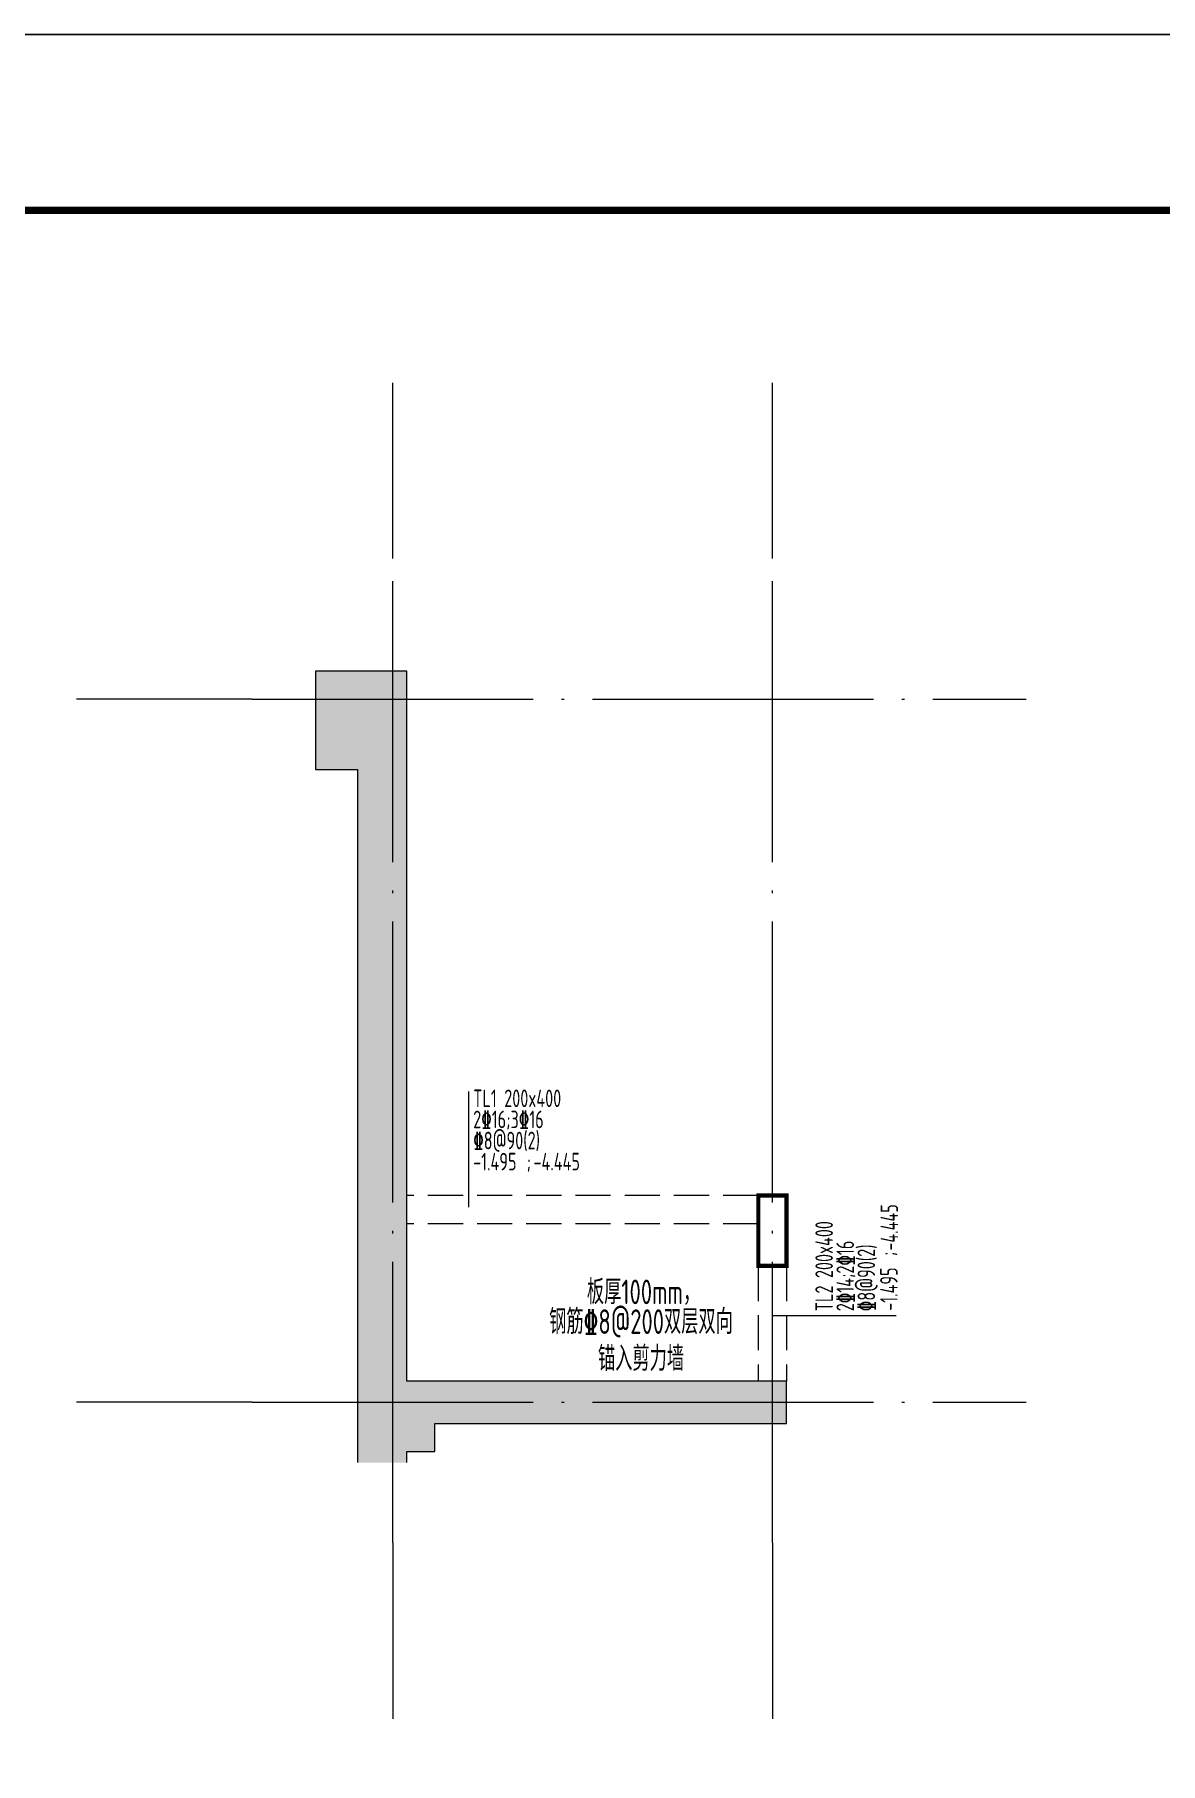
# Model space of a CAD drawing. Extents: x 5874492 to 7194610, y -939842 to -279257.
# Drawn here: x 6169606 to 6177613, y -742975 to -730681 of the extents above; entities that cross this region are included whole.
import ezdxf
from ezdxf.enums import TextEntityAlignment as Align

# ---------------------------------------------------------------- set-up
doc = ezdxf.new("R2010")
doc.units = 0
doc.header["$LTSCALE"] = 1000
doc.linetypes.add('DASH', pattern=[0.35, 0.25, -0.1])
doc.linetypes.add('DOTE', pattern=[2.42, 2, -0.2, 0.02, -0.2])
for name, color, linetype, lineweight in [('A-标注-轴号', 3, 'Continuous', 15), ('A-轴线-塔楼', 1, 'DOTE', 9), ('S-墙柱-COLU', 50, 'Continuous', 20), ('S-墙柱-HATCH', 251, 'Continuous', 20), ('S-墙柱-WALL', 6, 'Continuous', 20), ('S-板-BEAM', 4, 'DASH', 20), ('S-梁-垂直集中标注', 45, 'Continuous', 20), ('S-通用-TEXT', 7, 'Continuous', 20)]:
    doc.layers.add(name, color=color, linetype=linetype, lineweight=lineweight)
doc.layers.add('Y-云图图框', color=7, linetype='Continuous')
doc.styles.add('_YT_Name', font='', dxfattribs={"width": 0.8})
doc.styles.add('_YT_Sign_Text', font='ros.shx', dxfattribs={"width": 0.8, "bigfont": 'hztxt.shx'})
doc.styles.get("Standard").update_dxf_attribs({"font": 'gbenor.shx', "bigfont": 'gbcbig.shx'})
doc.styles.add('TSSD_Rein', font='tssdeng.shx', dxfattribs={"width": 0.7, "bigfont": 'hztxt.shx'})
doc.styles.get('_YT_Name').set_extended_font_data('SimHei')

# ---------------------------------------------------------------- blocks, each defined once
blk = doc.blocks.new('ECMCTK_A1_竖_单行图名--0')
at = {"color": 4}
blk.add_lwpolyline([(0, 0), (594, 0), (594, 841), (0, 841)], close=True, dxfattribs=at)
at = {"const_width": 1}
blk.add_lwpolyline([(10, 10), (584, 10), (584, 816), (10, 816)], close=True, dxfattribs=at)
at = {"color": 80, "flags": 3}
for tag, height, p in [('YTHQINS', 3, (593.31, 817.5)), ('ECMCKEY', 3, (440.09, 590.57)), ('YTTQINS', 3.75, (595.35, 11.88)), ('YTFRAME', 3, (375.97, 4.92)), ('YTBARCODE_T1', 3, (493.74, 4.57))]:
    blk.add_attdef(tag, text='', height=height, dxfattribs=at).set_placement(p, align=Align.MIDDLE_CENTER)
for tag, height, style, width, p in [('证书编号', 4, '_YT_Sign_Text', 0.8, (461.87, 43.81)), ('审查批准号', 4, '_YT_Sign_Text', 0.8, (514.06, 43.81)), ('工程号', 4, '_YT_Sign_Text', 0.5, (557.08, 44.12)), ('设计单位', 6, '_YT_Name', 0.8, (376.75, 38.6)), ('建设单位', 4, '_YT_Sign_Text', 0.8, (487.96, 36.11)), ('阶段', 4, '_YT_Sign_Text', 0.8, (557.08, 35.81)), ('项目号', 4, '_YT_Sign_Text', 0.5, (575.08, 33.72)), ('项目名称', 4, '_YT_Sign_Text', 0.8, (487.96, 28.11)), ('专业', 4, '_YT_Sign_Text', 0.8, (557.08, 27.31)), ('图纸编号', 4, '_YT_Sign_Text', 0.5, (556.93, 19.36)), ('图纸名称', 4.5, '_YT_Name', 0.8, (488.39, 15.06)), ('版本号', 4, '_YT_Sign_Text', 0.8, (575.08, 13)), ('出图比例', 4.2, '_YT_Sign_Text', 0.8, (434.82, 11.78)), ('日期', 4, '_YT_Sign_Text', 0.5, (556.88, 12.13))]:
    blk.add_attdef(tag, text='', height=height, dxfattribs=dict(style=style, width=width)).set_placement(p, align=Align.CENTER)
at = {"style": '_YT_Sign_Text', "width": 0.8, "flags": 3}
for tag, p, height in [('[审定人]', (343.95, 27.81), 4.1), ('{审定人}', (358.87, 26.45), 6.24), ('[校对人]', (395.23, 27.82), 4.1), ('{校对人}', (411.35, 26.53), 6.24), ('{审核人}', (359.98, 18.44), 6.24), ('[设计人]', (395.47, 20.21), 4.1), ('{设计人}', (411.48, 18.54), 6.24), ('[审核人]', (344.01, 19.76), 4.1), ('{项目负责人}', (361.28, 10.72), 6.24), ('{专业负责人}', (411.58, 10.36), 6.24), ('[项目负责人]', (343.78, 12.01), 4.1), ('[专业负责人]', (395.74, 11.77), 4.1)]:
    blk.add_attdef(tag, p, '', height=height, dxfattribs=at)
at = {"color": 80, "flags": 3}
for tag, p in [('YTQRCODE', (304.56, 12.07)), ('YTBZSIT', (10, 10)), ('EXT_TK_LEFT', (10, 10))]:
    blk.add_attdef(tag, p, '', height=3, dxfattribs=at)

msp = doc.modelspace()

# ---------------------------------------------------------------- hatches: boundary and pattern name
at = {"layer": 'S-墙柱-HATCH'}
h = msp.add_hatch(color=256, dxfattribs=at)
h.dxf.hatch_style = 1
h.paths.add_polyline_path([(6171903.4, -740836.6), (6172253.4, -740836.6), (6172253.4, -740757.5), (6172453.4, -740757.5), (6172453.4, -740557.5), (6174953.4, -740557.5), (6174953.4, -740257.5), (6172253.4, -740257.5), (6172253.4, -735207.5), (6171603.4, -735207.5), (6171603.4, -735907.5), (6171903.4, -735907.5)])

# ---------------------------------------------------------------- linework, layer by layer
at = {"layer": 'A-标注-轴号'}
for p, q in [((6172153.4, -734407.5), (6172153.4, -733157.5)), ((6174853.4, -734407.5), (6174853.4, -733157.5)), ((6171153.4, -735407.5), (6169903.4, -735407.5)), ((6171153.4, -740407.5), (6169903.4, -740407.5)), ((6172153.4, -741407.5), (6172153.4, -742657.5)), ((6174853.4, -741407.5), (6174853.4, -742657.5))]:
    msp.add_line(p, q, dxfattribs=at)
at = {"layer": 'A-轴线-塔楼'}
for p, q in [((6172153.4, -741407.5), (6172153.4, -734407.5)), ((6174853.4, -741407.5), (6174853.4, -734407.5)), ((6171153.4, -735407.5), (6176659, -735407.5)), ((6171153.4, -740407.5), (6176659, -740407.5))]:
    msp.add_line(p, q, dxfattribs=at)
at = {"layer": 'S-墙柱-COLU', "const_width": 30}
msp.add_lwpolyline([(6174753.3, -738937.5), (6174953.3, -738937.5), (6174953.3, -739437.5), (6174753.3, -739437.5)], close=True, dxfattribs=at)
at = {"layer": 'S-墙柱-WALL'}
msp.add_lwpolyline([(6172253.4, -740836.6), (6172253.4, -740757.5), (6172453.4, -740757.5), (6172453.4, -740557.5), (6174953.4, -740557.5), (6174953.4, -740257.5), (6172253.4, -740257.5), (6172253.4, -735207.5), (6171603.4, -735207.5), (6171603.4, -735907.5), (6171903.4, -735907.5), (6171903.4, -740836.6)], dxfattribs=at)
at = {"layer": 'S-板-BEAM'}
for p, q in [((6174753.3, -738937.5), (6172253.4, -738937.6)), ((6174753.3, -739137.5), (6172253.4, -739137.6))]:
    msp.add_line(p, q, dxfattribs=at)
for points in [[(6174753.3, -739437.5), (6174753.3, -740257.5)], [(6174953.3, -739437.5), (6174953.3, -740257.5)]]:
    msp.add_lwpolyline(points, dxfattribs=at)
at = {"layer": 'S-梁-垂直集中标注'}
for p, q in [((6172694.6, -739019.5), (6172694.6, -738197.9)), ((6174853.4, -739791.1), (6175734.1, -739791.1))]:
    msp.add_line(p, q, dxfattribs=at)

# ---------------------------------------------------------------- block references
at = {"layer": 'Y-云图图框', "xscale": 50, "yscale": 50, "zscale": 50}
msp.add_blockref('ECMCTK_A1_竖_单行图名--0', (6158051.7, -772731.2), dxfattribs=at)

# ---------------------------------------------------------------- texts
at = {"layer": 'S-梁-垂直集中标注', "style": 'TSSD_Rein', "width": 0.7}
for s, p in [('TL1 200x400', (6172725.8, -738308.4)), ('2\x8416;3\x8416', (6172725.8, -738458.4)), ('\x848@90(2)', (6172725.8, -738608.4))]:
    msp.add_text(s, height=125, dxfattribs=at).set_placement(p)
at = {"layer": 'S-梁-垂直集中标注', "color": 6, "style": 'TSSD_Rein', "width": 0.7}
for s, p in [('-1.495', (6172725.8, -738758.4)), ('-4.445', (6173154.7, -738758.4)), (';', (6173105.2, -738758.4))]:
    msp.add_text(s, height=125, dxfattribs=at).set_placement(p)
for s, p in [('-4.445', (6175747.4, -739329.2)), (';', (6175733.2, -739368.1)), ('-1.495', (6175744.6, -739756.5))]:
    msp.add_text(s, height=125, rotation=90, dxfattribs=at).set_placement(p)
at = {"layer": 'S-梁-垂直集中标注', "style": 'TSSD_Rein', "width": 0.7}
for s, p in [('TL2 200x400', (6175284.1, -739759.9)), ('2\x8414;2\x8416', (6175434.1, -739759.9)), ('\x848@90(2)', (6175584.1, -739759.9))]:
    msp.add_text(s, height=125, rotation=90, dxfattribs=at).set_placement(p)
at = {"layer": 'S-通用-TEXT', "style": 'TSSD_Rein', "width": 0.7}
for s, p in [('板厚100mm，', (6173937.2, -739622.4)), ('钢筋\x848@200双层双向', (6173919.3, -739833.8)), ('锚入剪力墙', (6173919.3, -740096.3))]:
    msp.add_text(s, height=175, dxfattribs=at).set_placement(p, align=Align.MIDDLE_CENTER)

doc.saveas('drawing.dxf')
